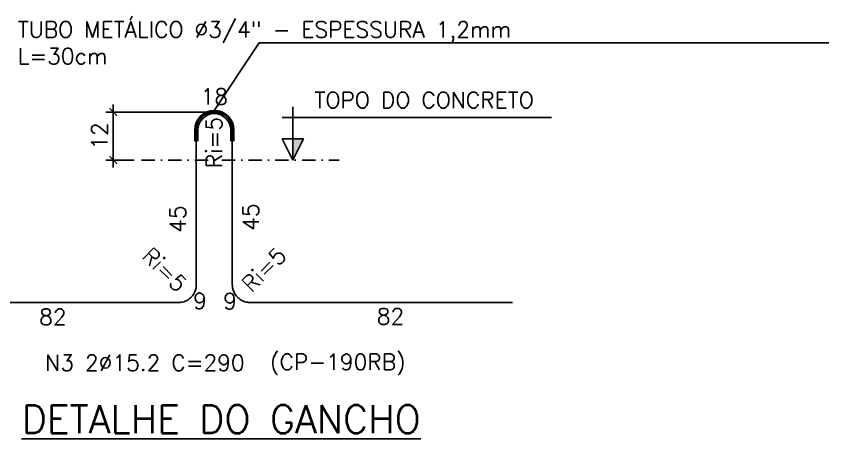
# Model space of a CAD drawing. Header units: centimetres. Extents: x 1658 to 17259, y 8294 to 11444.
# Drawn here: x 7309 to 8071, y 9023 to 9420 of the extents above; entities that cross this region are included whole.
import ezdxf
from ezdxf.enums import TextEntityAlignment as Align

# ---------------------------------------------------------------- set-up
doc = ezdxf.new("R2010")
doc.units = ezdxf.units.CM
doc.header["$LTSCALE"] = 50
doc.header["$MEASUREMENT"] = 0
doc.header["$PDMODE"] = 67
doc.linetypes.add('DASHDOT', pattern=[1, 0.5, -0.25, 0, -0.25])
for name, color, linetype in [('COTAS-PRECON', 1, 'Continuous'), ('FERROS-PRECON', 4, 'Continuous'), ('HACHURAS-PRECON', 1, 'Continuous'), ('LINHA CENTRO-PRECON', 1, 'DASHDOT'), ('LINHA-01-PRECON', 1, 'Continuous'), ('LINHA-04-PRECON', 4, 'Continuous'), ('X1', 2, 'Continuous')]:
    doc.layers.add(name, color=color, linetype=linetype)
doc.styles.add('ROMANS', font='ROMANS.SHX', dxfattribs={"oblique": 15, "height": 3})
doc.styles.get("Standard").update_dxf_attribs({"font": 'romans.shx'})
doc.dimstyles.new('ESC75-25', dxfattribs={"dimscale": 0, "dimtxt": 15, "dimasz": 7, "dimexe": 7, "dimexo": 7, "dimgap": 5.5, "dimtad": 1, "dimdec": 1, "dimlfac": 0.333333, "dimdsep": 46, "dimtxsty": 'Standard', "dimblk": 'ARCHTICK', "dimcen": 0.1, "dimdle": 7, "dimclrd": 256, "dimclre": 256, "dimclrt": 2, "dimadec": 0, "dimazin": 0, "dimtfac": 1, "dimtdec": 1, "dimtix": 1, "dimtmove": 2, "dimatfit": 3, "dimfxl": 1, "dimarcsym": 0})

# ---------------------------------------------------------------- blocks, each defined once
blk = doc.blocks.new('*D26')
at = {"layer": 'Defpoints', "color": 0, "linetype": 'Continuous', "transparency": 16777216}
for p in [(7479.04, 9302.67), (7477.54, 9167.61), (7479.04, 9167.61)]:
    blk.add_point(p, dxfattribs=at)
at = {"layer": 'LINHA-01-PRECON', "color": 2, "linetype": 'Continuous', "transparency": 16777216, "insert": (7460.21, 9229.09), "char_height": 15, "attachment_point": 5, "rotation": 90}
blk.add_mtext('45', dxfattribs=at)
blk = doc.blocks.new('_ArchTick')
at = {"color": 0, "linetype": 'ByBlock', "const_width": 0.15}
blk.add_lwpolyline([(-0.5, -0.5), (0.5, 0.5)], dxfattribs=at)
blk = doc.blocks.new('*D27')
at = {"layer": 'Defpoints', "color": 0, "linetype": 'Continuous', "transparency": 16777216}
for p in [(7528.25, 9150.71), (7528.25, 9150.71), (7774.25, 9150.71)]:
    blk.add_point(p, dxfattribs=at)
at = {"layer": 'LINHA-01-PRECON', "color": 2, "linetype": 'Continuous', "transparency": 16777216, "insert": (7659.71, 9137.73), "char_height": 15, "attachment_point": 5}
blk.add_mtext('82', dxfattribs=at)
blk = doc.blocks.new('*D28')
at = {"layer": 'Defpoints', "color": 0, "linetype": 'Continuous', "transparency": 16777216}
for p in [(7214.63, 9150.71), (7460.63, 9150.71), (7460.63, 9150.71)]:
    blk.add_point(p, dxfattribs=at)
at = {"layer": 'LINHA-01-PRECON', "color": 2, "linetype": 'Continuous', "transparency": 16777216, "insert": (7343.04, 9137.25), "char_height": 15, "attachment_point": 5}
blk.add_mtext('82', dxfattribs=at)
blk = doc.blocks.new('*D29')
at = {"layer": 'Defpoints', "color": 0, "linetype": 'Continuous', "transparency": 16777216}
for p in [(7509.85, 9302.67), (7509.85, 9167.61), (7511.35, 9167.61)]:
    blk.add_point(p, dxfattribs=at)
at = {"layer": 'LINHA-01-PRECON', "color": 2, "linetype": 'Continuous', "transparency": 16777216, "insert": (7528.68, 9230.93), "char_height": 15, "attachment_point": 5, "rotation": 90}
blk.add_mtext('45', dxfattribs=at)
blk = doc.blocks.new('*D30')
at = {"layer": 'COTAS-PRECON', "lineweight": -2, "transparency": 16777216}
for p, q in [((7487.44, 9329.67), (7392.71, 9329.67)), ((7399.71, 9277.61), (7399.71, 9336.67)), ((7419.13, 9284.61), (7392.71, 9284.61))]:
    blk.add_line(p, q, dxfattribs=at)
at = {"layer": 'Defpoints', "color": 0, "transparency": 16777216}
for p in [(7399.71, 9329.67), (7494.44, 9329.67), (7426.13, 9284.61)]:
    blk.add_point(p, dxfattribs=at)
at = {"layer": 'COTAS-PRECON', "lineweight": -2, "transparency": 16777216, "xscale": 7, "yscale": 7, "zscale": 7}
for p, rotation in [((7399.71, 9329.67), 90), ((7399.71, 9284.61), 270)]:
    blk.add_blockref('_ArchTick', p, dxfattribs=dict(at, rotation=rotation))
at = {"layer": 'COTAS-PRECON', "color": 2, "transparency": 16777216, "insert": (7386.71, 9307.14), "char_height": 15, "attachment_point": 5, "rotation": 90}
blk.add_mtext('12', dxfattribs=at)

msp = doc.modelspace()

# ---------------------------------------------------------------- hatches: boundary and pattern name
at = {"layer": 'HACHURAS-PRECON'}
msp.add_hatch(color=256, dxfattribs=at).paths.add_polyline_path([(7568.05, 9304.61), (7578.04, 9304.61), (7568.05, 9284.61)])

# ---------------------------------------------------------------- linework, layer by layer
msp.add_line((7568.05, 9304.61), (7568.05, 9284.61), dxfattribs=at)
at = {"layer": 'LINHA CENTRO-PRECON', "color": 1, "ltscale": 0.5}
msp.add_line((7426.13, 9284.61), (7611.7, 9284.61), dxfattribs=at)
at = {"layer": 'LINHA-01-PRECON'}
for p, q in [((7568.05, 9304.09), (7568.05, 9334.59)), ((7558.05, 9324.6), (7810.83, 9324.6)), ((7578.04, 9304.61), (7558.05, 9304.61)), ((7558.05, 9304.61), (7568.05, 9284.61)), ((7568.05, 9284.61), (7578.04, 9304.61))]:
    msp.add_line(p, q, dxfattribs=at)
msp.add_lwpolyline([(7512.85, 9302.67), (7509.85, 9302.67), (7509.85, 9312.77, 1), (7479.04, 9312.77), (7479.04, 9302.67), (7476.04, 9302.67), (7476.04, 9312.77, -1), (7512.85, 9312.77)], format="xyb", close=True, dxfattribs=at)
at = {"layer": 'LINHA-04-PRECON', "color": 4, "linetype": 'Continuous'}
msp.add_rational_spline([(7214.63, 9150.71), (7417.54, 9150.71), (7460.63, 9150.71), (7467.64, 9150.71), (7472.59, 9155.66), (7477.54, 9160.61), (7477.54, 9167.61), (7477.54, 9275.61), (7477.54, 9312.77), (7477.54, 9319.77), (7482.49, 9324.72), (7487.44, 9329.67), (7494.44, 9329.67), (7501.45, 9329.67), (7506.4, 9324.72), (7511.35, 9319.77), (7511.35, 9312.77), (7511.35, 9275.61), (7511.35, 9167.61), (7511.35, 9160.61), (7516.3, 9155.66), (7521.25, 9150.71), (7528.25, 9150.71), (7571.35, 9150.71), (7774.25, 9150.71)], [1, 1, 1, 0.923879532511, 1, 0.923879532511, 1, 1, 1, 0.923879532511, 1, 0.923879532511, 1, 0.923879532511, 1, 0.923879532511, 1, 1, 1, 0.923879532511, 1, 0.923879532511, 1, 1, 1], degree=2, knots=[0, 0, 0, 1, 1, 1.785398, 1.785398, 2.570796, 2.570796, 3.570796, 3.570796, 4.356194, 4.356194, 5.141593, 5.141593, 5.926991, 5.926991, 6.712389, 6.712389, 7.712389, 7.712389, 8.497787, 8.497787, 9.283185, 9.283185, 10.283185, 10.283185, 10.283185], dxfattribs=at)

# ---------------------------------------------------------------- texts
at = {"color": 2, "char_height": 15, "attachment_point": 5}
for s, insert in [('\\A1;\\pxql;TUBO METÁLICO %%C3/4" - ESPESSURA 1,2mm\\PL=30cm', (7541.46, 9394.64)), ('\\A1;18', (7494.44, 9344.18)), ('\\A1;TOPO DO CONCRETO', (7691.26, 9340.94)), ('\\A1;9', (7480.96, 9152.21)), ('\\A1;9', (7509.23, 9152.06)), ('\\A1;(CP-190RB)', (7610.35, 9092.42))]:
    msp.add_mtext(s, dxfattribs=dict(at, insert=insert))
at = {"color": 2, "insert": (7494.22, 9300.94), "char_height": 15, "width": 129.8299, "attachment_point": 5, "rotation": 90}
msp.add_mtext('\\A1;Ri=5', dxfattribs=at)
at = {"layer": 'FERROS-PRECON', "color": 2, "linetype": 'Continuous', "char_height": 15, "width": 87.8571}
for insert, attachment_point, rotation in [((7470.13, 9169.9), 3, 315), ((7518.76, 9169.9), 1, 45)]:
    msp.add_mtext('Ri=5', dxfattribs=dict(at, insert=insert, attachment_point=attachment_point, rotation=rotation))
at = {"layer": 'LINHA-01-PRECON', "color": 4, "insert": (7500.96, 9041.17), "char_height": 26.25, "attachment_point": 5}
msp.add_mtext('{\\LDETALHE DO GANCHO}', dxfattribs=at)
at = {"layer": 'X1', "style": 'ROMANS'}
msp.add_text('N3 2%%C15.2 C=290', height=15, dxfattribs=at).set_placement((7429.37, 9086.65), align=Align.CENTER)

# ---------------------------------------------------------------- dimensions: what is measured, and where the dimension line sits
at = {"layer": 'COTAS-PRECON'}
dim = msp.add_linear_dim(base=(7399.71, 9329.67), p1=(7426.13, 9284.61), p2=(7494.44, 9329.67), angle=90, text='12', dimstyle='ESC75-25', override={"dimscale": 1}, dxfattribs=at)
dim.commit()
dim.dimension.update_dxf_attribs({"geometry": '*D30', "text_midpoint": (7386.71, 9307.14)})
at = {"layer": 'LINHA-01-PRECON', "linetype": 'Continuous'}
for base, p1, p2, angle, picture, middle in [((7479.04, 9167.61), (7479.04, 9302.67), (7477.54, 9167.61), 90, '*D26', (7460.21, 9229.09)), ((7509.85, 9167.61), (7509.85, 9302.67), (7511.35, 9167.61), 90, '*D29', (7528.68, 9230.93)), ((7460.63, 9150.71), (7214.63, 9150.71), (7460.63, 9150.71), 180, '*D28', (7343.04, 9137.25))]:
    dim = msp.add_linear_dim(base=base, p1=p1, p2=p2, angle=angle, dimstyle='ESC75-25', override={"dimscale": 1, "dimse1": 1, "dimse2": 1, "dimsd1": 1, "dimsd2": 1}, dxfattribs=at)
    dim.commit()
    dim.dimension.update_dxf_attribs({"geometry": picture, "text_midpoint": middle, "dimtype": 160})
dim = msp.add_linear_dim(base=(7528.25, 9150.71), p1=(7774.25, 9150.71), p2=(7528.25, 9150.71), dimstyle='ESC75-25', override={"dimscale": 1, "dimse1": 1, "dimse2": 1, "dimsd1": 1, "dimsd2": 1}, dxfattribs=at)
dim.commit()
dim.dimension.update_dxf_attribs({"geometry": '*D27', "text_midpoint": (7659.71, 9137.73), "dimtype": 160})

# ---------------------------------------------------------------- leaders
at = {"layer": 'LINHA-01-PRECON'}
msp.add_leader([(7494.44, 9331.17), (7536.54, 9394.64), (8070.87, 9394.64)], dimstyle='ESC75-25', override={"dimscale": 1}, dxfattribs=at)

doc.saveas('drawing.dxf')
